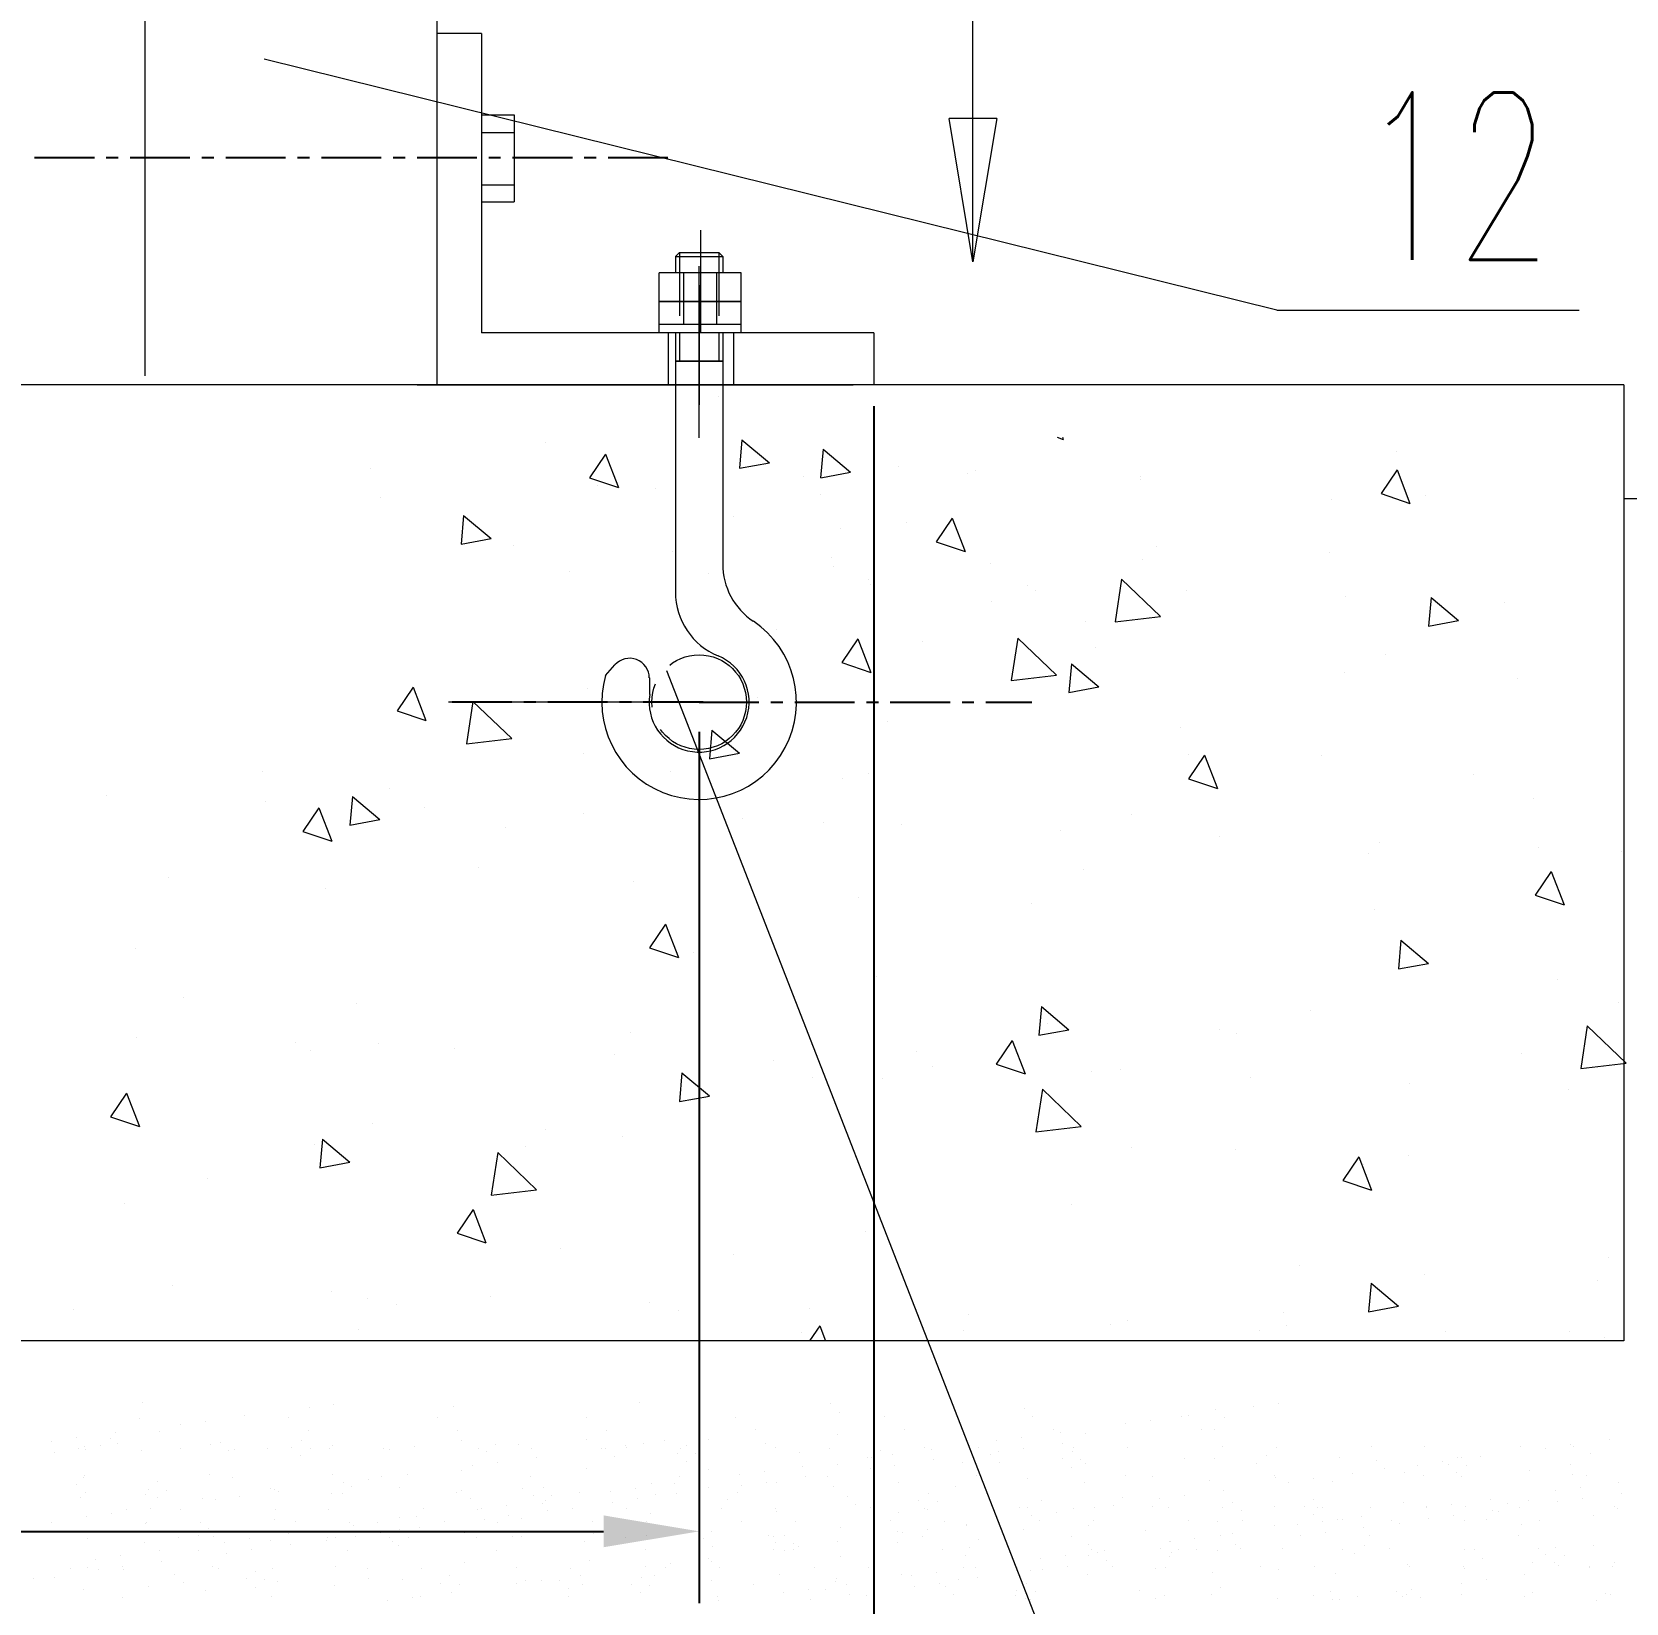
# Model space of a CAD drawing. Header units: millimetres. Extents: x 3165 to 3759, y 1184 to 1604.
# Drawn here: x 3334.28 to 3367.63, y 1379.18 to 1412.06 of the extents above; entities that cross this region are included whole.
import ezdxf

# ---------------------------------------------------------------- set-up
doc = ezdxf.new("R2010")
doc.units = ezdxf.units.MM
doc.linetypes.add('CENTER', pattern=[2, 1.25, -0.25, 0.25, -0.25])
doc.linetypes.add('CENTERX2', pattern=[4, 2.5, -0.5, 0.5, -0.5])
doc.layers.get('DEFPOINTS').update_dxf_attribs({"lineweight": 18})
for name, color, linetype, lineweight, true_color in [('1', 1, 'Continuous', 18, 0xff0000), ('2', 2, 'Continuous', 18, 0xffff00), ('3', 3, 'CENTERX2', 18, 0x00ff00)]:
    doc.layers.add(name, color=color, linetype=linetype, lineweight=lineweight, true_color=true_color)
doc.layers.add('LAYER2', color=2, linetype='Continuous', lineweight=25)
doc.styles.add('HZ', font='txt.shx', dxfattribs={"width": 0.67, "bigfont": 'hztxt.shx'})
doc.styles.add('STYLE1', font='txt.shx', dxfattribs={"width": 0.67, "bigfont": 'hztxt.shx'})
doc.dimstyles.new('STANDARD$0', dxfattribs={"dimtxt": 3.5, "dimasz": 2.5, "dimexe": 1.25, "dimexo": 0.625, "dimtad": 1, "dimdec": 4, "dimdsep": 46, "dimtxsty": 'HZ', "dimcen": 2.5, "dimdle": 5, "dimadec": 0, "dimazin": 0, "dimtfac": 1, "dimtmove": 0, "dimatfit": 3, "dimfxl": 0, "dimtolj": 1, "dimlwd": -1, "dimlwe": -1, "dimarcsym": 0})

# ---------------------------------------------------------------- blocks, each defined once
blk = doc.blocks.new('*D55')
at = {"layer": 'DEFPOINTS', "color": 0, "transparency": 16777216}
for p in [(3348.238, 1398.036), (3268.739, 1396.54), (3348.238, 1380.685)]:
    blk.add_point(p, dxfattribs=at)
at = {"layer": 'LAYER2', "color": 0, "transparency": 16777216}
for p, q in [((3348.238, 1397.411), (3348.238, 1379.185)), ((3268.739, 1395.915), (3268.739, 1379.185)), ((3270.739, 1380.685), (3346.238, 1380.685))]:
    blk.add_line(p, q, dxfattribs=at)
for points in [[(3270.739, 1381.019), (3270.739, 1380.352), (3268.739, 1380.685)], [(3346.238, 1381.019), (3346.238, 1380.352), (3348.238, 1380.685)]]:
    blk.add_solid(points, dxfattribs=at)
at = {"layer": 'LAYER2', "color": 0, "transparency": 16777216, "insert": (3308.488, 1383.06), "char_height": 3.5, "attachment_point": 5, "style": 'HZ'}
blk.add_mtext('\\A1;846', dxfattribs=at)
blk = doc.blocks.new('_CLOSED')
at = {"color": 0, "linetype": 'ByBlock', "lineweight": -2}
for p, q in [((-1, 0.166667), (0, 0)), ((-1, 0.166667), (-1, -0.166667)), ((0, 0), (-1, -0.166667)), ((0, 0), (-1, 0))]:
    blk.add_line(p, q, dxfattribs=at)

msp = doc.modelspace()

# ---------------------------------------------------------------- linework, layer by layer
at = {"color": 3, "linetype": 'CENTER'}
for p, q in [((3347.586, 1409.424), (3334.28, 1409.424)), ((3348.321, 1398.036), (3342.998, 1398.036)), ((3348.238, 1398.036), (3355.199, 1398.036))]:
    msp.add_line(p, q, dxfattribs=at)
at = {"layer": '1'}
for p, q in [((3342.752, 1416.887), (3342.752, 1404.672)), ((3336.641, 1413.61), (3336.641, 1404.864)), ((3343.684, 1412.026), (3342.752, 1412.026)), ((3343.684, 1412.026), (3343.684, 1405.766)), ((3347.743, 1407.362), (3347.825, 1407.445)), ((3347.743, 1407.362), (3347.825, 1407.445)), ((3347.743, 1407.362), (3347.743, 1407.018)), ((3347.743, 1407.362), (3348.733, 1407.362)), ((3347.743, 1407.362), (3347.743, 1407.018)), ((3347.743, 1407.362), (3348.733, 1407.362)), ((3347.825, 1407.445), (3348.65, 1407.445)), ((3347.825, 1407.445), (3348.65, 1407.445)), ((3348.733, 1407.362), (3348.65, 1407.445)), ((3348.733, 1407.362), (3348.65, 1407.445)), ((3348.733, 1407.362), (3348.733, 1407.018)), ((3348.733, 1407.362), (3348.733, 1407.018)), ((3347.411, 1406.418), (3349.123, 1406.418)), ((3347.411, 1406.418), (3349.123, 1406.418)), ((3347.411, 1405.943), (3349.123, 1405.943)), ((3351.892, 1405.766), (3343.684, 1405.766)), ((3349.123, 1405.766), (3347.411, 1405.766)), ((3349.123, 1405.766), (3347.411, 1405.766)), ((3347.743, 1405.766), (3347.743, 1400.338)), ((3348.733, 1405.766), (3348.733, 1400.926)), ((3351.892, 1405.766), (3351.892, 1404.672)), ((3347.743, 1405.435), (3347.743, 1400.338)), ((3348.733, 1405.17), (3347.743, 1405.17)), ((3347.743, 1405.17), (3348.733, 1405.17)), ((3348.733, 1405.17), (3347.743, 1405.17)), ((3347.743, 1405.17), (3348.733, 1405.17)), ((3348.733, 1405.465), (3348.733, 1400.926)), ((3367.587, 1404.672), (3325.174, 1404.672)), ((3342.339, 1404.672), (3351.459, 1404.672)), ((3367.587, 1404.672), (3367.587, 1384.672)), ((3348.637, 1404.433), (3348.637, 1404.433)), ((3349.134, 1403.527), (3349.081, 1402.93)), ((3349.134, 1403.527), (3349.708, 1403.045)), ((3355.727, 1403.577), (3355.857, 1403.534)), ((3355.84, 1403.577), (3355.857, 1403.534)), ((3345.022, 1403.466), (3345.022, 1403.466)), ((3346.281, 1403.226), (3345.945, 1402.728)), ((3346.281, 1403.226), (3346.549, 1402.525)), ((3350.834, 1403.329), (3350.781, 1402.731)), ((3350.834, 1403.329), (3351.408, 1402.847)), ((3362.82, 1403.281), (3362.82, 1403.281)), ((3341.367, 1402.92), (3341.367, 1402.92)), ((3349.082, 1402.93), (3349.708, 1403.045)), ((3350.782, 1402.731), (3351.408, 1402.846)), ((3352.402, 1402.974), (3352.402, 1402.974)), ((3353.861, 1402.825), (3353.861, 1402.825)), ((3354.03, 1402.891), (3354.03, 1402.891)), ((3362.839, 1402.895), (3362.504, 1402.398)), ((3362.839, 1402.895), (3363.108, 1402.195)), ((3345.945, 1402.728), (3346.549, 1402.525)), ((3346.122, 1402.562), (3346.122, 1402.562)), ((3347.333, 1402.507), (3347.333, 1402.507)), ((3350.416, 1402.762), (3350.416, 1402.762)), ((3357.47, 1402.767), (3357.47, 1402.767)), ((3357.476, 1402.697), (3357.476, 1402.697)), ((3341.577, 1402.31), (3341.577, 1402.31)), ((3350.774, 1402.383), (3350.774, 1402.383)), ((3361.477, 1402.267), (3361.477, 1402.267)), ((3362.504, 1402.398), (3363.108, 1402.195)), ((3363.437, 1402.354), (3363.437, 1402.354)), ((3367.587, 1402.293), (3379.36, 1402.293)), ((3343.312, 1401.941), (3343.259, 1401.343)), ((3343.312, 1401.941), (3343.886, 1401.459)), ((3348.966, 1401.93), (3348.966, 1401.93)), ((3353.532, 1401.887), (3353.197, 1401.389)), ((3353.532, 1401.887), (3353.801, 1401.187)), ((3351.205, 1401.667), (3351.205, 1401.667)), ((3352.581, 1401.803), (3352.581, 1401.803)), ((3343.26, 1401.343), (3343.886, 1401.459)), ((3344.349, 1401.307), (3344.349, 1401.307)), ((3347.678, 1401.186), (3347.678, 1401.186)), ((3353.197, 1401.389), (3353.801, 1401.187)), ((3357.805, 1401.288), (3357.805, 1401.288)), ((3361.42, 1401.161), (3361.42, 1401.161)), ((3351.007, 1401.064), (3351.007, 1401.064)), ((3351.059, 1400.865), (3351.059, 1400.865)), ((3354.336, 1400.943), (3354.336, 1400.943)), ((3357.512, 1401.026), (3357.512, 1401.026)), ((3345.521, 1400.773), (3345.521, 1400.773)), ((3348.443, 1400.727), (3348.443, 1400.727)), ((3351.772, 1400.605), (3351.772, 1400.605)), ((3351.834, 1400.495), (3351.834, 1400.495)), ((3357.078, 1400.608), (3356.94, 1399.719)), ((3357.078, 1400.608), (3357.889, 1399.829)), ((3355.101, 1400.483), (3355.101, 1400.483)), ((3355.275, 1400.371), (3355.275, 1400.371)), ((3358.43, 1400.362), (3358.43, 1400.362)), ((3361.759, 1400.24), (3361.759, 1400.24)), ((3363.55, 1400.224), (3363.498, 1399.627)), ((3363.55, 1400.224), (3364.125, 1399.742)), ((3354.36, 1400.132), (3354.36, 1400.132)), ((3356.94, 1399.719), (3357.889, 1399.829)), ((3365.087, 1400.119), (3365.087, 1400.119)), ((3349.862, 1399.558), (3349.862, 1399.558)), ((3356.315, 1399.719), (3356.315, 1399.719)), ((3363.498, 1399.626), (3364.125, 1399.742)), ((3351.562, 1399.359), (3351.226, 1398.862)), ((3351.562, 1399.359), (3351.83, 1398.659)), ((3352.91, 1399.299), (3352.91, 1399.299)), ((3354.903, 1399.377), (3354.765, 1398.487)), ((3354.903, 1399.377), (3355.715, 1398.598)), ((3356.525, 1399.172), (3356.525, 1399.172)), ((3351.226, 1398.862), (3351.831, 1398.659)), ((3356.028, 1398.837), (3355.976, 1398.239)), ((3356.028, 1398.837), (3356.603, 1398.355)), ((3362.595, 1399.037), (3362.595, 1399.037)), ((3346.28, 1398.593), (3346.475, 1398.814)), ((3346.28, 1398.593), (3346.475, 1398.814)), ((3347.196, 1398.541), (3347.204, 1398.541)), ((3347.196, 1398.541), (3347.204, 1398.541)), ((3347.204, 1398.196), (3347.204, 1398.541)), ((3347.204, 1398.196), (3347.204, 1398.541)), ((3354.765, 1398.487), (3355.715, 1398.598)), ((3361.749, 1398.658), (3361.749, 1398.658)), ((3365.364, 1398.53), (3365.364, 1398.53)), ((3342.254, 1398.351), (3341.919, 1397.854)), ((3342.254, 1398.351), (3342.523, 1397.651)), ((3345.897, 1398.318), (3345.897, 1398.318)), ((3355.976, 1398.239), (3356.603, 1398.354)), ((3341.919, 1397.853), (3342.523, 1397.651)), ((3348.321, 1398.036), (3342.998, 1398.036)), ((3343.507, 1398.051), (3343.369, 1397.162)), ((3343.507, 1398.051), (3344.319, 1397.272)), ((3349.465, 1398.143), (3349.465, 1398.143)), ((3352.176, 1397.635), (3352.176, 1397.635)), ((3358.304, 1397.501), (3358.304, 1397.501)), ((3343.369, 1397.161), (3344.319, 1397.272)), ((3348.506, 1397.449), (3348.454, 1396.851)), ((3348.506, 1397.449), (3349.081, 1396.967)), ((3345.809, 1396.964), (3345.809, 1396.964)), ((3348.454, 1396.851), (3349.081, 1396.967)), ((3358.472, 1396.935), (3358.472, 1396.935)), ((3358.813, 1396.926), (3358.478, 1396.429)), ((3358.813, 1396.926), (3359.082, 1396.226)), ((3361.252, 1396.928), (3361.252, 1396.928)), ((3339.112, 1396.581), (3339.112, 1396.581)), ((3347.633, 1396.574), (3347.633, 1396.574)), ((3351.775, 1396.552), (3351.775, 1396.552)), ((3364.438, 1396.522), (3364.438, 1396.522)), ((3341.758, 1396.234), (3341.758, 1396.234)), ((3351.247, 1396.447), (3351.247, 1396.447)), ((3358.478, 1396.429), (3359.082, 1396.226)), ((3335.831, 1396.079), (3335.831, 1396.079)), ((3339.16, 1395.957), (3339.16, 1395.957)), ((3340.284, 1395.823), (3339.948, 1395.326)), ((3340.284, 1395.823), (3340.553, 1395.123)), ((3340.984, 1396.062), (3340.932, 1395.464)), ((3340.984, 1396.062), (3341.559, 1395.58)), ((3342.489, 1395.835), (3342.489, 1395.835)), ((3365.694, 1396.027), (3365.694, 1396.027)), ((3340.932, 1395.464), (3341.559, 1395.579)), ((3345.818, 1395.714), (3345.818, 1395.714)), ((3349.147, 1395.592), (3349.147, 1395.592)), ((3350.833, 1395.527), (3350.833, 1395.527)), ((3357.286, 1395.688), (3357.286, 1395.688)), ((3339.949, 1395.326), (3340.553, 1395.123)), ((3344.187, 1395.418), (3344.187, 1395.418)), ((3352.476, 1395.471), (3352.476, 1395.471)), ((3355.805, 1395.349), (3355.805, 1395.349)), ((3359.134, 1395.227), (3359.134, 1395.227)), ((3362.248, 1394.87), (3362.248, 1394.87)), ((3362.463, 1395.106), (3362.463, 1395.106)), ((3365.792, 1394.984), (3365.792, 1394.984)), ((3343.613, 1394.568), (3343.613, 1394.568)), ((3356.276, 1394.539), (3356.276, 1394.539)), ((3366.065, 1394.493), (3365.729, 1393.996)), ((3366.065, 1394.493), (3366.333, 1393.793)), ((3337.13, 1394.363), (3337.13, 1394.363)), ((3346.868, 1394.287), (3346.868, 1394.287)), ((3340.414, 1394.126), (3340.414, 1394.126)), ((3351.577, 1393.944), (3351.577, 1393.944)), ((3355.191, 1393.816), (3355.191, 1393.816)), ((3365.729, 1393.995), (3366.334, 1393.793)), ((3362.369, 1393.699), (3362.369, 1393.699)), ((3347.535, 1393.39), (3347.2, 1392.893)), ((3347.535, 1393.39), (3347.804, 1392.69)), ((3336.449, 1392.885), (3336.449, 1392.885)), ((3347.2, 1392.893), (3347.804, 1392.69)), ((3362.922, 1393.052), (3362.87, 1392.454)), ((3362.922, 1393.052), (3363.497, 1392.57)), ((3348.131, 1392.787), (3348.131, 1392.787)), ((3362.87, 1392.454), (3363.497, 1392.569)), ((3351.951, 1392.297), (3351.951, 1392.297)), ((3366.192, 1392.24), (3366.192, 1392.24)), ((3337.46, 1391.86), (3337.46, 1391.86)), ((3341.074, 1391.733), (3341.074, 1391.733)), ((3355.401, 1391.664), (3355.348, 1391.066)), ((3355.401, 1391.664), (3355.975, 1391.182)), ((3361.026, 1391.59), (3361.026, 1391.59)), ((3367.479, 1391.751), (3367.479, 1391.751)), ((3355.348, 1391.066), (3355.975, 1391.182)), ((3355.521, 1391.313), (3355.521, 1391.313)), ((3359.135, 1391.186), (3359.135, 1391.186)), ((3366.819, 1391.262), (3366.681, 1390.372)), ((3366.819, 1391.262), (3367.631, 1390.483)), ((3336.471, 1391.028), (3336.471, 1391.028)), ((3339.8, 1390.906), (3339.8, 1390.906)), ((3341.532, 1390.896), (3341.532, 1390.896)), ((3346.81, 1391.133), (3346.81, 1391.133)), ((3354.787, 1390.957), (3354.451, 1390.46)), ((3354.787, 1390.957), (3355.056, 1390.257)), ((3359.473, 1391.103), (3359.473, 1391.103)), ((3340.113, 1390.749), (3340.113, 1390.749)), ((3343.129, 1390.784), (3343.129, 1390.784)), ((3346.458, 1390.663), (3346.458, 1390.663)), ((3349.787, 1390.541), (3349.787, 1390.541)), ((3352.776, 1390.72), (3352.776, 1390.72)), ((3365.439, 1390.69), (3365.439, 1390.69)), ((3366.681, 1390.372), (3367.631, 1390.482)), ((3347.879, 1390.277), (3347.826, 1389.679)), ((3347.879, 1390.277), (3348.453, 1389.795)), ((3350.607, 1390.189), (3350.607, 1390.189)), ((3352.075, 1390.156), (3352.075, 1390.156)), ((3353.116, 1390.42), (3353.116, 1390.42)), ((3354.452, 1390.46), (3355.056, 1390.257)), ((3356.445, 1390.298), (3356.445, 1390.298)), ((3357.061, 1390.35), (3357.061, 1390.35)), ((3359.774, 1390.176), (3359.774, 1390.176)), ((3336.258, 1389.854), (3335.922, 1389.357)), ((3336.258, 1389.854), (3336.527, 1389.154)), ((3355.422, 1389.936), (3355.284, 1389.046)), ((3363.103, 1390.055), (3363.103, 1390.055)), ((3366.432, 1389.933), (3366.432, 1389.933)), ((3347.826, 1389.679), (3348.453, 1389.794)), ((3335.922, 1389.357), (3336.527, 1389.154)), ((3341.404, 1389.229), (3341.404, 1389.229)), ((3355.285, 1389.046), (3356.234, 1389.157)), ((3340.357, 1388.889), (3340.304, 1388.291)), ((3340.357, 1388.889), (3340.931, 1388.407)), ((3345.019, 1389.102), (3345.019, 1389.102)), ((3346.642, 1388.949), (3346.642, 1388.949)), ((3340.189, 1388.787), (3340.189, 1388.787)), ((3344.026, 1388.61), (3343.888, 1387.721)), ((3344.026, 1388.61), (3344.838, 1387.831)), ((3344.614, 1388.736), (3344.614, 1388.736)), ((3357.277, 1388.707), (3357.277, 1388.707)), ((3359.465, 1388.682), (3359.465, 1388.682)), ((3362.038, 1388.524), (3361.703, 1388.027)), ((3362.038, 1388.524), (3362.307, 1387.824)), ((3363.08, 1388.555), (3363.08, 1388.555)), ((3340.305, 1388.291), (3340.931, 1388.407)), ((3362.144, 1388.36), (3362.144, 1388.36)), ((3337.959, 1388.073), (3337.959, 1388.073)), ((3343.888, 1387.72), (3344.838, 1387.831)), ((3361.703, 1388.026), (3362.307, 1387.824)), ((3336.224, 1387.547), (3336.224, 1387.547)), ((3356.02, 1387.525), (3356.02, 1387.525)), ((3343.509, 1387.421), (3343.174, 1386.924)), ((3343.509, 1387.421), (3343.778, 1386.721)), ((3343.174, 1386.924), (3343.778, 1386.721)), ((3351.725, 1386.959), (3351.725, 1386.959)), ((3345.348, 1386.599), (3345.348, 1386.599)), ((3348.963, 1386.471), (3348.963, 1386.471)), ((3360.801, 1386.252), (3360.801, 1386.252)), ((3367.254, 1386.413), (3367.254, 1386.413)), ((3337.221, 1385.834), (3337.221, 1385.834)), ((3362.295, 1385.879), (3362.243, 1385.281)), ((3362.295, 1385.879), (3362.869, 1385.397)), ((3363.409, 1386.051), (3363.409, 1386.051)), ((3367.024, 1385.924), (3367.024, 1385.924)), ((3340.55, 1385.712), (3340.55, 1385.712)), ((3341.307, 1385.558), (3341.307, 1385.558)), ((3343.879, 1385.591), (3343.879, 1385.591)), ((3335.148, 1385.33), (3335.148, 1385.33)), ((3341.903, 1385.442), (3341.903, 1385.442)), ((3347.208, 1385.469), (3347.208, 1385.469)), ((3347.811, 1385.301), (3347.811, 1385.301)), ((3350.537, 1385.347), (3350.537, 1385.347)), ((3353.866, 1385.226), (3353.866, 1385.226)), ((3360.474, 1385.271), (3360.474, 1385.271)), ((3362.243, 1385.281), (3362.87, 1385.397)), ((3341.114, 1384.917), (3341.114, 1384.917)), ((3350.382, 1384.851), (3350.382, 1384.851)), ((3350.761, 1384.988), (3350.547, 1384.672)), ((3350.761, 1384.988), (3350.882, 1384.672)), ((3353.777, 1384.888), (3353.777, 1384.888)), ((3356.835, 1385.012), (3356.835, 1385.012)), ((3357.195, 1385.104), (3357.195, 1385.104)), ((3359.964, 1384.895), (3359.964, 1384.895)), ((3360.524, 1384.983), (3360.524, 1384.983)), ((3363.853, 1384.861), (3363.853, 1384.861)), ((3366.44, 1384.858), (3366.44, 1384.858)), ((3367.587, 1384.672), (3325.174, 1384.672)), ((3351.986, 1384.672), (3325.174, 1384.672)), ((3367.181, 1384.739), (3367.181, 1384.739))]:
    msp.add_line(p, q, dxfattribs=at)
at = {"layer": '1', "color": 1}
for p, q in [((3343.684, 1410.6), (3343.684, 1408.32)), ((3343.684, 1410.326), (3344.368, 1410.326)), ((3344.368, 1410.326), (3344.368, 1408.502)), ((3343.684, 1409.958), (3344.366, 1409.958)), ((3343.684, 1408.863), (3344.366, 1408.863)), ((3343.684, 1408.502), (3344.368, 1408.502))]:
    msp.add_line(p, q, dxfattribs=at)
at = {"layer": '1', "ltscale": 0.1}
for p, q in [((3347.4, 1406.423), (3347.4, 1407.018)), ((3347.4, 1406.423), (3347.4, 1407.018)), ((3349.121, 1407.018), (3347.4, 1407.018)), ((3349.121, 1407.018), (3347.4, 1407.018)), ((3347.916, 1406.423), (3347.916, 1407.018)), ((3347.916, 1406.423), (3347.916, 1407.018)), ((3348.606, 1406.423), (3348.606, 1407.018)), ((3348.606, 1406.423), (3348.606, 1407.018)), ((3349.121, 1406.397), (3349.121, 1407.018)), ((3349.121, 1406.397), (3349.121, 1407.018)), ((3347.4, 1405.823), (3347.4, 1406.418)), ((3347.4, 1405.766), (3347.4, 1406.418)), ((3349.121, 1406.418), (3347.4, 1406.418)), ((3349.121, 1406.418), (3347.4, 1406.418)), ((3347.916, 1405.943), (3347.916, 1406.418)), ((3347.916, 1405.943), (3347.916, 1406.418)), ((3348.606, 1405.943), (3348.606, 1406.418)), ((3348.606, 1405.943), (3348.606, 1406.418)), ((3349.121, 1405.796), (3349.121, 1406.418)), ((3349.121, 1405.766), (3349.121, 1406.418)), ((3347.589, 1405.766), (3347.589, 1404.672)), ((3348.955, 1405.766), (3348.955, 1404.672)), ((3347.589, 1405.465), (3347.589, 1404.766)), ((3348.955, 1405.435), (3348.955, 1404.766)), ((3347.743, 1404.672), (3340.533, 1404.672))]:
    msp.add_line(p, q, dxfattribs=at)
at = {"layer": '1', "color": 2}
msp.add_line((3355.422, 1389.936), (3356.234, 1389.157), dxfattribs=at)
at = {"layer": '1'}
for centre, radius, start, end in [((3350.176, 1400.926), 1.444, 180, 236.1391), ((3350.176, 1400.926), 1.444, 180, 236.1391), ((3349.186, 1400.338), 1.444, 180, 247.5989), ((3349.186, 1400.338), 1.444, 180, 247.5989), ((3348.238, 1398.036), 2.036, 164.1226, 56.1391), ((3348.238, 1398.036), 2.036, 164.1226, 56.1391), ((3346.784, 1398.541), 0.412, 0, 138.5471), ((3346.784, 1398.541), 0.412, 0, 138.5471), ((3348.238, 1398.036), 1.046, 171.2289, 67.5989), ((3348.238, 1398.036), 1.046, 171.2289, 67.5989)]:
    msp.add_arc(centre, radius, start, end, dxfattribs=at)
at = {"layer": '2'}
for p, q in [((3360.324, 1406.238), (3339.136, 1411.492)), ((3348.267, 1407.911), (3348.267, 1405.766)), ((3347.825, 1407.445), (3347.825, 1406.12)), ((3347.825, 1407.445), (3347.825, 1406.12)), ((3348.65, 1407.445), (3348.65, 1406.12)), ((3348.65, 1407.445), (3348.65, 1406.12)), ((3360.324, 1406.238), (3366.651, 1406.238)), ((3347.825, 1405.766), (3347.825, 1405.17)), ((3348.65, 1405.766), (3348.65, 1405.17)), ((3347.825, 1405.435), (3347.825, 1405.17)), ((3348.65, 1405.435), (3348.65, 1405.17)), ((3347.554, 1398.699), (3364.658, 1354.836)), ((3367.536, 1394.906), (3367.536, 1394.906)), ((3336.595, 1383.391), (3336.595, 1383.391)), ((3340.078, 1383.279), (3340.078, 1383.279)), ((3340.598, 1383.348), (3340.598, 1383.348)), ((3343.11, 1383.305), (3343.11, 1383.305)), ((3346.986, 1383.386), (3346.986, 1383.386)), ((3350.987, 1383.351), (3350.987, 1383.351)), ((3351.172, 1383.182), (3351.172, 1383.182)), ((3355.048, 1383.263), (3355.048, 1383.263)), ((3359.049, 1383.228), (3359.049, 1383.228)), ((3359.842, 1383.292), (3359.842, 1383.292)), ((3360.363, 1383.361), (3360.363, 1383.361)), ((3336.538, 1383.053), (3336.538, 1383.053)), ((3337.386, 1382.925), (3337.386, 1382.925)), ((3337.906, 1382.993), (3337.906, 1382.993)), ((3338.719, 1383.1), (3338.719, 1383.1)), ((3339.652, 1383.059), (3339.652, 1383.059)), ((3342.766, 1383.064), (3342.766, 1383.064)), ((3345.88, 1383.07), (3345.88, 1383.07)), ((3348.994, 1383.076), (3348.994, 1383.076)), ((3349.416, 1382.807), (3349.416, 1382.807)), ((3352.108, 1383.081), (3352.108, 1383.081)), ((3352.53, 1382.813), (3352.53, 1382.813)), ((3355.222, 1383.087), (3355.222, 1383.087)), ((3355.644, 1382.818), (3355.644, 1382.818)), ((3357.15, 1382.938), (3357.15, 1382.938)), ((3357.671, 1383.006), (3357.671, 1383.006)), ((3358.337, 1383.093), (3358.337, 1383.093)), ((3358.484, 1383.113), (3358.484, 1383.113)), ((3358.758, 1382.824), (3358.758, 1382.824)), ((3359.019, 1382.821), (3359.019, 1382.821)), ((3359.233, 1383.06), (3359.233, 1383.06)), ((3334.694, 1382.57), (3334.694, 1382.57)), ((3335.215, 1382.639), (3335.215, 1382.639)), ((3335.719, 1382.479), (3335.719, 1382.479)), ((3335.918, 1382.631), (3335.918, 1382.631)), ((3336.028, 1382.746), (3336.028, 1382.746)), ((3336.076, 1382.52), (3336.076, 1382.52)), ((3336.959, 1382.784), (3336.959, 1382.784)), ((3338.007, 1382.499), (3338.007, 1382.499)), ((3338.216, 1382.542), (3338.216, 1382.542)), ((3339.919, 1382.596), (3339.919, 1382.596)), ((3340.073, 1382.79), (3340.073, 1382.79)), ((3340.565, 1382.487), (3340.565, 1382.487)), ((3343.188, 1382.796), (3343.188, 1382.796)), ((3343.266, 1382.584), (3343.266, 1382.584)), ((3343.98, 1382.508), (3343.98, 1382.508)), ((3344.458, 1382.497), (3344.458, 1382.497)), ((3345.884, 1382.617), (3345.884, 1382.617)), ((3346.302, 1382.801), (3346.302, 1382.801)), ((3346.708, 1382.481), (3346.708, 1382.481)), ((3347.075, 1382.53), (3347.075, 1382.53)), ((3347.521, 1382.588), (3347.521, 1382.588)), ((3347.981, 1382.474), (3347.981, 1382.474)), ((3348.442, 1382.605), (3348.442, 1382.605)), ((3349.633, 1382.518), (3349.633, 1382.518)), ((3351.143, 1382.702), (3351.143, 1382.702)), ((3353.76, 1382.736), (3353.76, 1382.736)), ((3354.459, 1382.583), (3354.459, 1382.583)), ((3354.979, 1382.652), (3354.979, 1382.652)), ((3355.792, 1382.759), (3355.792, 1382.759)), ((3355.84, 1382.533), (3355.84, 1382.533)), ((3356.318, 1382.723), (3356.318, 1382.723)), ((3366.472, 1382.494), (3366.472, 1382.494)), ((3367.285, 1382.601), (3367.285, 1382.601)), ((3334.742, 1382.345), (3334.742, 1382.345)), ((3335.263, 1382.413), (3335.263, 1382.413)), ((3335.389, 1382.465), (3335.389, 1382.465)), ((3335.397, 1382.4), (3335.397, 1382.4)), ((3336.581, 1382.378), (3336.581, 1382.378)), ((3337.385, 1382.414), (3337.385, 1382.414)), ((3338.4, 1382.373), (3338.4, 1382.373)), ((3338.511, 1382.406), (3338.511, 1382.406)), ((3339.199, 1382.412), (3339.199, 1382.412)), ((3339.72, 1382.444), (3339.72, 1382.444)), ((3339.904, 1382.276), (3339.904, 1382.276)), ((3340.104, 1382.427), (3340.104, 1382.427)), ((3340.499, 1382.42), (3340.499, 1382.42)), ((3341.625, 1382.411), (3341.625, 1382.411)), ((3341.757, 1382.4), (3341.757, 1382.4)), ((3342.276, 1382.454), (3342.276, 1382.454)), ((3343.613, 1382.426), (3343.613, 1382.426)), ((3343.781, 1382.356), (3343.781, 1382.356)), ((3344.74, 1382.417), (3344.74, 1382.417)), ((3344.829, 1382.234), (3344.829, 1382.234)), ((3346.187, 1382.412), (3346.187, 1382.412)), ((3346.278, 1382.419), (3346.278, 1382.419)), ((3346.462, 1382.25), (3346.462, 1382.25)), ((3346.728, 1382.431), (3346.728, 1382.431)), ((3347.782, 1382.322), (3347.782, 1382.322)), ((3347.854, 1382.423), (3347.854, 1382.423)), ((3347.966, 1382.153), (3347.966, 1382.153)), ((3348.165, 1382.305), (3348.165, 1382.305)), ((3349.842, 1382.437), (3349.842, 1382.437)), ((3350.338, 1382.331), (3350.338, 1382.331)), ((3350.968, 1382.428), (3350.968, 1382.428)), ((3351.767, 1382.229), (3351.767, 1382.229)), ((3351.842, 1382.233), (3351.842, 1382.233)), ((3352.042, 1382.385), (3352.042, 1382.385)), ((3352.287, 1382.297), (3352.287, 1382.297)), ((3352.956, 1382.443), (3352.956, 1382.443)), ((3353.1, 1382.404), (3353.1, 1382.404)), ((3353.148, 1382.179), (3353.148, 1382.179)), ((3354.082, 1382.434), (3354.082, 1382.434)), ((3354.34, 1382.296), (3354.34, 1382.296)), ((3354.507, 1382.358), (3354.507, 1382.358)), ((3355.027, 1382.426), (3355.027, 1382.426)), ((3355.844, 1382.199), (3355.844, 1382.199)), ((3356.043, 1382.351), (3356.043, 1382.351)), ((3356.07, 1382.448), (3356.07, 1382.448)), ((3356.227, 1382.182), (3356.227, 1382.182)), ((3357.196, 1382.44), (3357.196, 1382.44)), ((3358.4, 1382.208), (3358.4, 1382.208)), ((3359.013, 1382.201), (3359.013, 1382.201)), ((3359.184, 1382.454), (3359.184, 1382.454)), ((3360.103, 1382.262), (3360.103, 1382.262)), ((3360.31, 1382.445), (3360.31, 1382.445)), ((3361.631, 1382.235), (3361.631, 1382.235)), ((3362.298, 1382.46), (3362.298, 1382.46)), ((3362.401, 1382.174), (3362.401, 1382.174)), ((3363.424, 1382.451), (3363.424, 1382.451)), ((3364.105, 1382.228), (3364.105, 1382.228)), ((3364.189, 1382.222), (3364.189, 1382.222)), ((3364.593, 1382.246), (3364.593, 1382.246)), ((3365.412, 1382.465), (3365.412, 1382.465)), ((3365.952, 1382.425), (3365.952, 1382.425)), ((3366.539, 1382.457), (3366.539, 1382.457)), ((3366.89, 1382.32), (3366.89, 1382.32)), ((3335.363, 1381.812), (3335.363, 1381.812)), ((3335.383, 1381.846), (3335.383, 1381.846)), ((3338.001, 1381.879), (3338.001, 1381.879)), ((3338.477, 1381.817), (3338.477, 1381.817)), ((3340.559, 1381.867), (3340.559, 1381.867)), ((3341.592, 1381.823), (3341.592, 1381.823)), ((3342.137, 1381.879), (3342.137, 1381.879)), ((3343.26, 1381.964), (3343.26, 1381.964)), ((3343.495, 1382.058), (3343.495, 1382.058)), ((3344.016, 1382.127), (3344.016, 1382.127)), ((3344.706, 1381.829), (3344.706, 1381.829)), ((3345.878, 1381.998), (3345.878, 1381.998)), ((3347.82, 1381.834), (3347.82, 1381.834)), ((3348.436, 1381.986), (3348.436, 1381.986)), ((3349.075, 1381.875), (3349.075, 1381.875)), ((3349.596, 1381.943), (3349.596, 1381.943)), ((3350.409, 1382.05), (3350.409, 1382.05)), ((3350.457, 1381.825), (3350.457, 1381.825)), ((3350.934, 1381.84), (3350.934, 1381.84)), ((3351.137, 1382.083), (3351.137, 1382.083)), ((3351.815, 1382.003), (3351.815, 1382.003)), ((3352.335, 1382.072), (3352.335, 1382.072)), ((3353.754, 1382.116), (3353.754, 1382.116)), ((3354.048, 1381.846), (3354.048, 1381.846)), ((3354.524, 1382.128), (3354.524, 1382.128)), ((3356.028, 1382.03), (3356.028, 1382.03)), ((3356.312, 1382.104), (3356.312, 1382.104)), ((3357.162, 1381.851), (3357.162, 1381.851)), ((3357.73, 1381.831), (3357.73, 1381.831)), ((3359.904, 1382.11), (3359.904, 1382.11)), ((3360.276, 1381.857), (3360.276, 1381.857)), ((3360.288, 1381.819), (3360.288, 1381.819)), ((3361.901, 1381.892), (3361.901, 1381.892)), ((3362.586, 1382.005), (3362.586, 1382.005)), ((3362.989, 1381.917), (3362.989, 1381.917)), ((3363.26, 1382.071), (3363.26, 1382.071)), ((3363.39, 1381.863), (3363.39, 1381.863)), ((3363.78, 1382.139), (3363.78, 1382.139)), ((3363.906, 1382.076), (3363.906, 1382.076)), ((3364.09, 1381.907), (3364.09, 1381.907)), ((3364.18, 1381.83), (3364.18, 1381.83)), ((3364.289, 1382.059), (3364.289, 1382.059)), ((3365.607, 1381.95), (3365.607, 1381.95)), ((3366.462, 1382.085), (3366.462, 1382.085)), ((3366.505, 1381.868), (3366.505, 1381.868)), ((3366.798, 1381.863), (3366.798, 1381.863)), ((3335.21, 1381.664), (3335.21, 1381.664)), ((3335.394, 1381.495), (3335.394, 1381.495)), ((3336.714, 1381.567), (3336.714, 1381.567)), ((3336.913, 1381.719), (3336.913, 1381.719)), ((3337.097, 1381.55), (3337.097, 1381.55)), ((3339.27, 1381.576), (3339.27, 1381.576)), ((3339.359, 1381.561), (3339.359, 1381.561)), ((3339.445, 1381.525), (3339.445, 1381.525)), ((3340.551, 1381.474), (3340.551, 1381.474)), ((3340.774, 1381.478), (3340.774, 1381.478)), ((3340.804, 1381.704), (3340.804, 1381.704)), ((3340.974, 1381.63), (3340.974, 1381.63)), ((3341.324, 1381.772), (3341.324, 1381.772)), ((3341.977, 1381.595), (3341.977, 1381.595)), ((3343.168, 1381.508), (3343.168, 1381.508)), ((3343.271, 1381.542), (3343.271, 1381.542)), ((3344.535, 1381.582), (3344.535, 1381.582)), ((3344.975, 1381.596), (3344.975, 1381.596)), ((3345.726, 1381.495), (3345.726, 1381.495)), ((3346.383, 1381.52), (3346.383, 1381.52)), ((3346.904, 1381.589), (3346.904, 1381.589)), ((3347.236, 1381.68), (3347.236, 1381.68)), ((3347.717, 1381.696), (3347.717, 1381.696)), ((3348.427, 1381.593), (3348.427, 1381.593)), ((3349.035, 1381.507), (3349.035, 1381.507)), ((3349.123, 1381.649), (3349.123, 1381.649)), ((3349.644, 1381.717), (3349.644, 1381.717)), ((3349.853, 1381.713), (3349.853, 1381.713)), ((3351.045, 1381.626), (3351.045, 1381.626)), ((3352.411, 1381.701), (3352.411, 1381.701)), ((3353.037, 1381.473), (3353.037, 1381.473)), ((3353.603, 1381.614), (3353.603, 1381.614)), ((3355.112, 1381.798), (3355.112, 1381.798)), ((3356.304, 1381.711), (3356.304, 1381.711)), ((3358.921, 1381.745), (3358.921, 1381.745)), ((3359.21, 1381.538), (3359.21, 1381.538)), ((3360.568, 1381.717), (3360.568, 1381.717)), ((3361.088, 1381.785), (3361.088, 1381.785)), ((3361.48, 1381.732), (3361.48, 1381.732)), ((3366.148, 1381.533), (3366.148, 1381.533)), ((3366.668, 1381.602), (3366.668, 1381.602)), ((3367.481, 1381.709), (3367.481, 1381.709)), ((3367.529, 1381.483), (3367.529, 1381.483)), ((3335.292, 1381.389), (3335.292, 1381.389)), ((3336.253, 1381.146), (3336.253, 1381.146)), ((3336.658, 1381.464), (3336.658, 1381.464)), ((3336.754, 1381.17), (3336.754, 1381.17)), ((3336.898, 1381.398), (3336.898, 1381.398)), ((3337.85, 1381.377), (3337.85, 1381.377)), ((3338.112, 1381.349), (3338.112, 1381.349)), ((3338.632, 1381.418), (3338.632, 1381.418)), ((3339.367, 1381.152), (3339.367, 1381.152)), ((3340.493, 1381.143), (3340.493, 1381.143)), ((3342.481, 1381.157), (3342.481, 1381.157)), ((3343.456, 1381.373), (3343.456, 1381.373)), ((3343.607, 1381.149), (3343.607, 1381.149)), ((3343.692, 1381.166), (3343.692, 1381.166)), ((3344.212, 1381.234), (3344.212, 1381.234)), ((3344.776, 1381.444), (3344.776, 1381.444)), ((3344.96, 1381.275), (3344.96, 1381.275)), ((3345.025, 1381.341), (3345.025, 1381.341)), ((3345.159, 1381.427), (3345.159, 1381.427)), ((3345.595, 1381.163), (3345.595, 1381.163)), ((3346.431, 1381.295), (3346.431, 1381.295)), ((3346.721, 1381.154), (3346.721, 1381.154)), ((3346.952, 1381.363), (3346.952, 1381.363)), ((3347.332, 1381.453), (3347.332, 1381.453)), ((3347.765, 1381.47), (3347.765, 1381.47)), ((3348.71, 1381.169), (3348.71, 1381.169)), ((3348.836, 1381.356), (3348.836, 1381.356)), ((3349.836, 1381.16), (3349.836, 1381.16)), ((3351.333, 1381.419), (3351.333, 1381.419)), ((3351.518, 1381.25), (3351.518, 1381.25)), ((3351.824, 1381.174), (3351.824, 1381.174)), ((3352.838, 1381.321), (3352.838, 1381.321)), ((3352.95, 1381.166), (3352.95, 1381.166)), ((3353.022, 1381.152), (3353.022, 1381.152)), ((3353.221, 1381.304), (3353.221, 1381.304)), ((3354.938, 1381.18), (3354.938, 1381.18)), ((3355.106, 1381.179), (3355.106, 1381.179)), ((3355.394, 1381.33), (3355.394, 1381.33)), ((3356.064, 1381.171), (3356.064, 1381.171)), ((3356.518, 1381.183), (3356.518, 1381.183)), ((3356.898, 1381.233), (3356.898, 1381.233)), ((3357.097, 1381.385), (3357.097, 1381.385)), ((3357.724, 1381.212), (3357.724, 1381.212)), ((3357.876, 1381.362), (3357.876, 1381.362)), ((3358.052, 1381.186), (3358.052, 1381.186)), ((3358.397, 1381.431), (3358.397, 1381.431)), ((3359.178, 1381.177), (3359.178, 1381.177)), ((3359.395, 1381.296), (3359.395, 1381.296)), ((3360.282, 1381.2), (3360.282, 1381.2)), ((3360.9, 1381.198), (3360.9, 1381.198)), ((3361.099, 1381.35), (3361.099, 1381.35)), ((3361.166, 1381.191), (3361.166, 1381.191)), ((3361.283, 1381.181), (3361.283, 1381.181)), ((3362.292, 1381.183), (3362.292, 1381.183)), ((3362.983, 1381.297), (3362.983, 1381.297)), ((3363.456, 1381.208), (3363.456, 1381.208)), ((3363.456, 1381.179), (3363.456, 1381.179)), ((3363.976, 1381.247), (3363.976, 1381.247)), ((3364.28, 1381.197), (3364.28, 1381.197)), ((3364.789, 1381.354), (3364.789, 1381.354)), ((3365.159, 1381.262), (3365.159, 1381.262)), ((3365.406, 1381.188), (3365.406, 1381.188)), ((3365.6, 1381.33), (3365.6, 1381.33)), ((3366.196, 1381.307), (3366.196, 1381.307)), ((3366.716, 1381.376), (3366.716, 1381.376)), ((3367.394, 1381.203), (3367.394, 1381.203)), ((3367.457, 1381.173), (3367.457, 1381.173)), ((3334.687, 1380.863), (3334.687, 1380.863)), ((3335.42, 1380.995), (3335.42, 1380.995)), ((3335.941, 1381.063), (3335.941, 1381.063)), ((3336.652, 1380.844), (3336.652, 1380.844)), ((3336.675, 1380.877), (3336.675, 1380.877)), ((3337.379, 1381.137), (3337.379, 1381.137)), ((3337.801, 1380.869), (3337.801, 1380.869)), ((3339.353, 1380.942), (3339.353, 1380.942)), ((3339.789, 1380.883), (3339.789, 1380.883)), ((3340.915, 1380.874), (3340.915, 1380.874)), ((3341, 1380.811), (3341, 1380.811)), ((3341.52, 1380.88), (3341.52, 1380.88)), ((3341.971, 1380.975), (3341.971, 1380.975)), ((3342.333, 1380.987), (3342.333, 1380.987)), ((3342.903, 1380.889), (3342.903, 1380.889)), ((3343.74, 1380.94), (3343.74, 1380.94)), ((3344.029, 1380.88), (3344.029, 1380.88)), ((3344.26, 1381.009), (3344.26, 1381.009)), ((3344.529, 1380.963), (3344.529, 1380.963)), ((3345.073, 1381.116), (3345.073, 1381.116)), ((3346.017, 1380.894), (3346.017, 1380.894)), ((3347.143, 1380.886), (3347.143, 1380.886)), ((3347.23, 1381.06), (3347.23, 1381.06)), ((3349.131, 1380.9), (3349.131, 1380.9)), ((3349.847, 1381.094), (3349.847, 1381.094)), ((3350.257, 1380.891), (3350.257, 1380.891)), ((3352.245, 1380.906), (3352.245, 1380.906)), ((3352.405, 1381.081), (3352.405, 1381.081)), ((3353.371, 1380.897), (3353.371, 1380.897)), ((3353.823, 1380.809), (3353.823, 1380.809)), ((3353.826, 1380.829), (3353.826, 1380.829)), ((3355.184, 1381.008), (3355.184, 1381.008)), ((3355.359, 1380.911), (3355.359, 1380.911)), ((3355.705, 1381.076), (3355.705, 1381.076)), ((3356.486, 1380.903), (3356.486, 1380.903)), ((3358.474, 1380.917), (3358.474, 1380.917)), ((3359.082, 1380.894), (3359.082, 1380.894)), ((3359.58, 1381.127), (3359.58, 1381.127)), ((3359.6, 1380.908), (3359.6, 1380.908)), ((3360.274, 1380.807), (3360.274, 1380.807)), ((3360.764, 1380.824), (3360.764, 1380.824)), ((3361.084, 1381.029), (3361.084, 1381.029)), ((3361.285, 1380.893), (3361.285, 1380.893)), ((3361.588, 1380.923), (3361.588, 1380.923)), ((3361.7, 1380.927), (3361.7, 1380.927)), ((3362.098, 1381), (3362.098, 1381)), ((3362.714, 1380.914), (3362.714, 1380.914)), ((3362.891, 1380.84), (3362.891, 1380.84)), ((3363.504, 1380.953), (3363.504, 1380.953)), ((3364.025, 1381.022), (3364.025, 1381.022)), ((3364.258, 1380.915), (3364.258, 1380.915)), ((3364.702, 1380.928), (3364.702, 1380.928)), ((3364.837, 1381.129), (3364.837, 1381.129)), ((3364.96, 1381.11), (3364.96, 1381.11)), ((3365.449, 1380.828), (3365.449, 1380.828)), ((3365.828, 1380.92), (3365.828, 1380.92)), ((3366.959, 1381.012), (3366.959, 1381.012)), ((3335.452, 1380.539), (3335.452, 1380.539)), ((3336.264, 1380.698), (3336.264, 1380.698)), ((3337.345, 1380.549), (3337.345, 1380.549)), ((3337.768, 1380.601), (3337.768, 1380.601)), ((3337.967, 1380.753), (3337.967, 1380.753)), ((3338.07, 1380.572), (3338.07, 1380.572)), ((3338.828, 1380.526), (3338.828, 1380.526)), ((3339.262, 1380.485), (3339.262, 1380.485)), ((3339.641, 1380.633), (3339.641, 1380.633)), ((3340.265, 1380.664), (3340.265, 1380.664)), ((3340.45, 1380.495), (3340.45, 1380.495)), ((3340.459, 1380.555), (3340.459, 1380.555)), ((3340.628, 1380.56), (3340.628, 1380.56)), ((3341.048, 1380.586), (3341.048, 1380.586)), ((3341.568, 1380.654), (3341.568, 1380.654)), ((3341.77, 1380.566), (3341.77, 1380.566)), ((3341.82, 1380.473), (3341.82, 1380.473)), ((3341.969, 1380.718), (3341.969, 1380.718)), ((3342.153, 1380.549), (3342.153, 1380.549)), ((3342.381, 1380.761), (3342.381, 1380.761)), ((3343.329, 1380.657), (3343.329, 1380.657)), ((3343.573, 1380.56), (3343.573, 1380.56)), ((3344.326, 1380.576), (3344.326, 1380.576)), ((3344.521, 1380.57), (3344.521, 1380.57)), ((3345.83, 1380.478), (3345.83, 1380.478)), ((3345.947, 1380.69), (3345.947, 1380.69)), ((3346.029, 1380.63), (3346.029, 1380.63)), ((3346.688, 1380.566), (3346.688, 1380.566)), ((3347.138, 1380.603), (3347.138, 1380.603)), ((3348.327, 1380.541), (3348.327, 1380.541)), ((3348.505, 1380.678), (3348.505, 1380.678)), ((3349.696, 1380.591), (3349.696, 1380.591)), ((3349.802, 1380.572), (3349.802, 1380.572)), ((3350.031, 1380.595), (3350.031, 1380.595)), ((3351.134, 1380.475), (3351.134, 1380.475)), ((3351.206, 1380.775), (3351.206, 1380.775)), ((3352.397, 1380.689), (3352.397, 1380.689)), ((3352.493, 1380.653), (3352.493, 1380.653)), ((3352.916, 1380.577), (3352.916, 1380.577)), ((3353.013, 1380.722), (3353.013, 1380.722)), ((3354.091, 1380.507), (3354.091, 1380.507)), ((3355.015, 1380.722), (3355.015, 1380.722)), ((3356.03, 1380.583), (3356.03, 1380.583)), ((3356.381, 1380.797), (3356.381, 1380.797)), ((3357.573, 1380.71), (3357.573, 1380.71)), ((3358.093, 1380.473), (3358.093, 1380.473)), ((3358.593, 1380.538), (3358.593, 1380.538)), ((3359.144, 1380.589), (3359.144, 1380.589)), ((3359.406, 1380.645), (3359.406, 1380.645)), ((3360.812, 1380.599), (3360.812, 1380.599)), ((3361.333, 1380.667), (3361.333, 1380.667)), ((3362.146, 1380.774), (3362.146, 1380.774)), ((3362.258, 1380.594), (3362.258, 1380.594)), ((3365.372, 1380.6), (3365.372, 1380.6)), ((3336.137, 1380.171), (3336.137, 1380.171)), ((3336.644, 1380.452), (3336.644, 1380.452)), ((3336.95, 1380.278), (3336.95, 1380.278)), ((3337.767, 1380.28), (3337.767, 1380.28)), ((3338.308, 1380.457), (3338.308, 1380.457)), ((3338.356, 1380.231), (3338.356, 1380.231)), ((3338.877, 1380.3), (3338.877, 1380.3)), ((3339.69, 1380.407), (3339.69, 1380.407)), ((3340.881, 1380.286), (3340.881, 1380.286)), ((3341.954, 1380.397), (3341.954, 1380.397)), ((3343.995, 1380.292), (3343.995, 1380.292)), ((3347.109, 1380.297), (3347.109, 1380.297)), ((3348.512, 1380.372), (3348.512, 1380.372)), ((3349.801, 1380.299), (3349.801, 1380.299)), ((3349.832, 1380.443), (3349.832, 1380.443)), ((3350.016, 1380.275), (3350.016, 1380.275)), ((3350.215, 1380.427), (3350.215, 1380.427)), ((3350.223, 1380.303), (3350.223, 1380.303)), ((3350.321, 1380.368), (3350.321, 1380.368)), ((3351.2, 1380.156), (3351.2, 1380.156)), ((3352.388, 1380.453), (3352.388, 1380.453)), ((3353.338, 1380.309), (3353.338, 1380.309)), ((3353.817, 1380.189), (3353.817, 1380.189)), ((3353.892, 1380.355), (3353.892, 1380.355)), ((3355.901, 1380.184), (3355.901, 1380.184)), ((3356.375, 1380.177), (3356.375, 1380.177)), ((3356.389, 1380.418), (3356.389, 1380.418)), ((3356.452, 1380.314), (3356.452, 1380.314)), ((3356.573, 1380.249), (3356.573, 1380.249)), ((3356.714, 1380.291), (3356.714, 1380.291)), ((3357.894, 1380.321), (3357.894, 1380.321)), ((3358.072, 1380.47), (3358.072, 1380.47)), ((3358.078, 1380.152), (3358.078, 1380.152)), ((3358.12, 1380.244), (3358.12, 1380.244)), ((3358.277, 1380.304), (3358.277, 1380.304)), ((3358.641, 1380.313), (3358.641, 1380.313)), ((3359.076, 1380.274), (3359.076, 1380.274)), ((3359.454, 1380.42), (3359.454, 1380.42)), ((3359.566, 1380.32), (3359.566, 1380.32)), ((3360.45, 1380.33), (3360.45, 1380.33)), ((3361.694, 1380.308), (3361.694, 1380.308)), ((3361.954, 1380.232), (3361.954, 1380.232)), ((3362.153, 1380.384), (3362.153, 1380.384)), ((3362.68, 1380.326), (3362.68, 1380.326)), ((3364.252, 1380.296), (3364.252, 1380.296)), ((3364.451, 1380.296), (3364.451, 1380.296)), ((3365.794, 1380.331), (3365.794, 1380.331)), ((3365.955, 1380.198), (3365.955, 1380.198)), ((3366.155, 1380.35), (3366.155, 1380.35)), ((3366.339, 1380.181), (3366.339, 1380.181)), ((3366.953, 1380.393), (3366.953, 1380.393)), ((3335.079, 1379.905), (3335.079, 1379.905)), ((3335.446, 1379.919), (3335.446, 1379.919)), ((3335.616, 1380.103), (3335.616, 1380.103)), ((3335.664, 1379.877), (3335.664, 1379.877)), ((3336.185, 1379.946), (3336.185, 1379.946)), ((3336.205, 1379.896), (3336.205, 1379.896)), ((3336.998, 1380.053), (3336.998, 1380.053)), ((3338.064, 1379.953), (3338.064, 1379.953)), ((3338.193, 1379.91), (3338.193, 1379.91)), ((3338.963, 1379.841), (3338.963, 1379.841)), ((3339.319, 1379.902), (3339.319, 1379.902)), ((3340.622, 1379.94), (3340.622, 1379.94)), ((3341.307, 1379.916), (3341.307, 1379.916)), ((3342.433, 1379.907), (3342.433, 1379.907)), ((3343.323, 1380.038), (3343.323, 1380.038)), ((3344.421, 1379.922), (3344.421, 1379.922)), ((3345.547, 1379.913), (3345.547, 1379.913)), ((3345.941, 1380.071), (3345.941, 1380.071)), ((3347.109, 1379.945), (3347.109, 1379.945)), ((3347.535, 1379.927), (3347.535, 1379.927)), ((3347.63, 1380.013), (3347.63, 1380.013)), ((3348.443, 1380.12), (3348.443, 1380.12)), ((3348.499, 1380.059), (3348.499, 1380.059)), ((3348.661, 1379.919), (3348.661, 1379.919)), ((3350.649, 1379.933), (3350.649, 1379.933)), ((3351.775, 1379.924), (3351.775, 1379.924)), ((3353.209, 1379.83), (3353.209, 1379.83)), ((3353.763, 1379.939), (3353.763, 1379.939)), ((3354.022, 1379.937), (3354.022, 1379.937)), ((3354.89, 1379.93), (3354.89, 1379.93)), ((3355.175, 1379.871), (3355.175, 1379.871)), ((3355.381, 1380.116), (3355.381, 1380.116)), ((3355.429, 1379.89), (3355.429, 1379.89)), ((3355.949, 1379.958), (3355.949, 1379.958)), ((3356.762, 1380.065), (3356.762, 1380.065)), ((3356.878, 1379.944), (3356.878, 1379.944)), ((3357.793, 1379.905), (3357.793, 1379.905)), ((3358.004, 1379.936), (3358.004, 1379.936)), ((3358.984, 1379.818), (3358.984, 1379.818)), ((3359.992, 1379.95), (3359.992, 1379.95)), ((3360.351, 1379.892), (3360.351, 1379.892)), ((3361.118, 1379.941), (3361.118, 1379.941)), ((3361.543, 1379.805), (3361.543, 1379.805)), ((3363.052, 1379.99), (3363.052, 1379.99)), ((3363.106, 1379.956), (3363.106, 1379.956)), ((3364.232, 1379.947), (3364.232, 1379.947)), ((3364.243, 1379.903), (3364.243, 1379.903)), ((3364.635, 1380.127), (3364.635, 1380.127)), ((3365.67, 1380.023), (3365.67, 1380.023)), ((3366.14, 1380.029), (3366.14, 1380.029)), ((3366.22, 1379.961), (3366.22, 1379.961)), ((3366.861, 1379.936), (3366.861, 1379.936)), ((3366.874, 1379.958), (3366.874, 1379.958)), ((3367.346, 1379.953), (3367.346, 1379.953)), ((3367.394, 1380.026), (3367.394, 1380.026)), ((3334.306, 1379.698), (3334.306, 1379.698)), ((3334.762, 1379.723), (3334.762, 1379.723)), ((3336.721, 1379.537), (3336.721, 1379.537)), ((3337.259, 1379.786), (3337.259, 1379.786)), ((3337.444, 1379.617), (3337.444, 1379.617)), ((3338.764, 1379.689), (3338.764, 1379.689)), ((3338.948, 1379.52), (3338.948, 1379.52)), ((3339.147, 1379.672), (3339.147, 1379.672)), ((3339.422, 1379.634), (3339.422, 1379.634)), ((3340.614, 1379.547), (3340.614, 1379.547)), ((3341.32, 1379.698), (3341.32, 1379.698)), ((3342.04, 1379.668), (3342.04, 1379.668)), ((3342.824, 1379.6), (3342.824, 1379.6)), ((3343.023, 1379.752), (3343.023, 1379.752)), ((3343.231, 1379.581), (3343.231, 1379.581)), ((3344.417, 1379.59), (3344.417, 1379.59)), ((3344.598, 1379.656), (3344.598, 1379.656)), ((3344.938, 1379.659), (3344.938, 1379.659)), ((3345.321, 1379.663), (3345.321, 1379.663)), ((3345.505, 1379.495), (3345.505, 1379.495)), ((3345.751, 1379.766), (3345.751, 1379.766)), ((3345.789, 1379.569), (3345.789, 1379.569)), ((3346.826, 1379.566), (3346.826, 1379.566)), ((3347.025, 1379.718), (3347.025, 1379.718)), ((3347.209, 1379.549), (3347.209, 1379.549)), ((3347.299, 1379.753), (3347.299, 1379.753)), ((3348.49, 1379.666), (3348.49, 1379.666)), ((3349.382, 1379.575), (3349.382, 1379.575)), ((3349.916, 1379.786), (3349.916, 1379.786)), ((3350.518, 1379.475), (3350.518, 1379.475)), ((3350.886, 1379.477), (3350.886, 1379.477)), ((3351.085, 1379.629), (3351.085, 1379.629)), ((3351.108, 1379.699), (3351.108, 1379.699)), ((3351.331, 1379.582), (3351.331, 1379.582)), ((3352.474, 1379.774), (3352.474, 1379.774)), ((3352.689, 1379.761), (3352.689, 1379.761)), ((3352.737, 1379.536), (3352.737, 1379.536)), ((3353.257, 1379.604), (3353.257, 1379.604)), ((3353.383, 1379.541), (3353.383, 1379.541)), ((3353.666, 1379.687), (3353.666, 1379.687)), ((3354.07, 1379.711), (3354.07, 1379.711)), ((3355.087, 1379.595), (3355.087, 1379.595)), ((3356.367, 1379.784), (3356.367, 1379.784)), ((3359.147, 1379.507), (3359.147, 1379.507)), ((3363.148, 1379.472), (3363.148, 1379.472)), ((3364.182, 1379.603), (3364.182, 1379.603)), ((3364.702, 1379.672), (3364.702, 1379.672)), ((3365.515, 1379.779), (3365.515, 1379.779)), ((3335.355, 1379.462), (3335.355, 1379.462)), ((3336.171, 1379.307), (3336.171, 1379.307)), ((3337.913, 1379.45), (3337.913, 1379.45)), ((3339.285, 1379.313), (3339.285, 1379.313)), ((3341.726, 1379.236), (3341.726, 1379.236)), ((3342.246, 1379.304), (3342.246, 1379.304)), ((3342.399, 1379.319), (3342.399, 1379.319)), ((3343.059, 1379.411), (3343.059, 1379.411)), ((3345.513, 1379.324), (3345.513, 1379.324)), ((3347.01, 1379.397), (3347.01, 1379.397)), ((3348.627, 1379.33), (3348.627, 1379.33)), ((3348.639, 1379.228), (3348.639, 1379.228)), ((3349.997, 1379.407), (3349.997, 1379.407)), ((3350.566, 1379.25), (3350.566, 1379.25)), ((3351.379, 1379.357), (3351.379, 1379.357)), ((3351.742, 1379.336), (3351.742, 1379.336)), ((3353.567, 1379.372), (3353.567, 1379.372)), ((3354.856, 1379.341), (3354.856, 1379.341)), ((3354.887, 1379.443), (3354.887, 1379.443)), ((3355.072, 1379.274), (3355.072, 1379.274)), ((3355.169, 1379.252), (3355.169, 1379.252)), ((3355.271, 1379.426), (3355.271, 1379.426)), ((3357.443, 1379.452), (3357.443, 1379.452)), ((3357.787, 1379.285), (3357.787, 1379.285)), ((3357.97, 1379.347), (3357.97, 1379.347)), ((3358.948, 1379.355), (3358.948, 1379.355)), ((3360.345, 1379.273), (3360.345, 1379.273)), ((3361.084, 1379.353), (3361.084, 1379.353)), ((3361.445, 1379.418), (3361.445, 1379.418)), ((3361.49, 1379.249), (3361.49, 1379.249)), ((3361.629, 1379.249), (3361.629, 1379.249)), ((3362.01, 1379.317), (3362.01, 1379.317)), ((3362.823, 1379.424), (3362.823, 1379.424)), ((3362.949, 1379.32), (3362.949, 1379.32)), ((3363.046, 1379.37), (3363.046, 1379.37)), ((3363.333, 1379.303), (3363.333, 1379.303)), ((3364.198, 1379.358), (3364.198, 1379.358)), ((3365.505, 1379.329), (3365.505, 1379.329)), ((3365.663, 1379.404), (3365.663, 1379.404)), ((3367.01, 1379.232), (3367.01, 1379.232)), ((3367.209, 1379.384), (3367.209, 1379.384)), ((3367.312, 1379.364), (3367.312, 1379.364))]:
    msp.add_line(p, q, dxfattribs=at)
at = {"layer": '2', "ltscale": 20}
msp.add_line((3348.238, 1403.564), (3348.238, 1407.161), dxfattribs=at)
at = {"layer": '2'}
msp.add_lwpolyline([(3353.966, 1410.249), (3353.966, 1414.751), (3350.864, 1414.751)], dxfattribs=at)
msp.add_open_spline([(3219.688, 1402.293), (3227.496, 1384.993), (3236.15, 1376.372), (3263.432, 1368.938), (3323.194, 1366.019), (3377.372, 1375.492), (3432.909, 1380.267), (3483.147, 1370.164), (3504.852, 1393.439), (3508.712, 1404.869)], degree=3, knots=[2.10121, 2.10121, 2.10121, 2.10121, 38.638665, 85.311573, 139.19871, 206.241661, 252.064735, 308.883122, 343.056278, 343.056278, 343.056278, 343.056278], dxfattribs=at)
at = {"layer": '3'}
msp.add_line((3348.238, 1406.759), (3348.238, 1403.965), dxfattribs=at)
msp.add_circle((3348.238, 1398.036), 0.99, dxfattribs=at)
msp.add_circle((3348.238, 1398.036), 0.99, dxfattribs=at)
at = {"layer": 'LAYER2'}
msp.add_line((3351.892, 1404.229), (3351.892, 1359.72), dxfattribs=at)

# ---------------------------------------------------------------- block references
at = {"layer": '2', "xscale": 3, "yscale": 3, "zscale": 3, "rotation": 270}
msp.add_blockref('_CLOSED', (3353.966, 1407.249), dxfattribs=at)

# ---------------------------------------------------------------- texts
at = {"layer": '2', "style": 'STYLE1', "width": 0.67}
msp.add_text('12', height=3.5, dxfattribs=at).set_placement((3362.051, 1407.292))

# ---------------------------------------------------------------- dimensions: what is measured, and where the dimension line sits
at = {"layer": 'LAYER2'}
dim = msp.add_linear_dim(base=(3348.238, 1380.685), p1=(3268.739, 1396.54), p2=(3348.238, 1398.036), text='846', dimstyle='STANDARD$0', override={"dimtxt": 3.5, "dimasz": 2, "dimexe": 1.5, "dimdec": 2, "dimatfit": 0}, dxfattribs=at)
dim.commit()
dim.dimension.update_dxf_attribs({"geometry": '*D55', "text_midpoint": (3308.488, 1380.685), "dimtype": 160})

doc.saveas('drawing.dxf')
